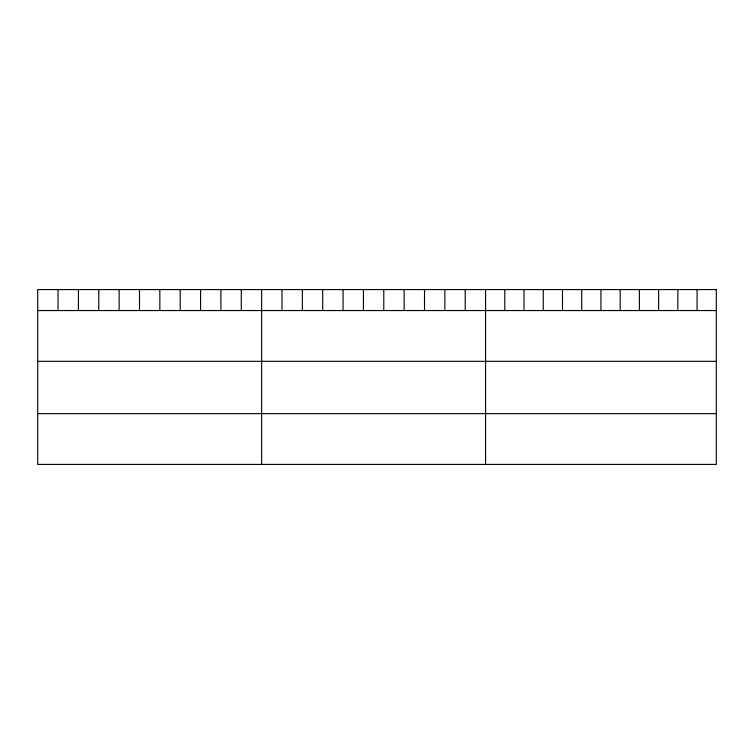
<?xml version="1.0" encoding="UTF-8"?>
<svg xmlns="http://www.w3.org/2000/svg" width="754" height="754" viewBox="0 0 754 754"><rect width="100%" height="100%" fill="white"/><g stroke="black" fill="none" stroke-linecap="round" stroke-linejoin="round"><path stroke-width="1.13" d="M37.7 310.554L716.3 310.554M37.7 361.326L716.3 361.326M37.7 413.635L716.3 413.635M697.073 289.583L697.073 310.554M677.846 289.583L677.846 310.554M658.619 289.583L658.619 310.554M639.392 289.583L639.392 310.554M620.165 289.583L620.165 310.554M600.938 289.583L600.938 310.554M581.711 289.583L581.711 310.554M562.484 289.583L562.484 310.554M543.257 289.583L543.257 310.554M524.03 289.583L524.03 310.554M504.803 289.583L504.803 310.554M485.576 289.583L485.576 464.417M465.218 289.583L465.218 310.554M444.86 289.583L444.86 310.554M424.502 289.583L424.502 310.554M404.144 289.583L404.144 310.554M383.786 289.583L383.786 310.554M363.428 289.583L363.428 310.554M343.07 289.583L343.07 310.554M322.712 289.583L322.712 310.554M302.354 289.583L302.354 310.554M281.996 289.583L281.996 310.554M261.638 289.583L261.638 464.417M241.28 289.583L241.28 310.554M220.922 289.583L220.922 310.554M200.564 289.583L200.564 310.554M180.206 289.583L180.206 310.554M159.848 289.583L159.848 310.554M139.49 289.583L139.49 310.554M119.132 289.583L119.132 310.554M98.774 289.583L98.774 310.554M78.416 289.583L78.416 310.554M58.058 289.583L58.058 310.554M716.3 289.583L37.7 289.583L37.7 464.417L716.3 464.417L716.3 289.583"/></g></svg>
